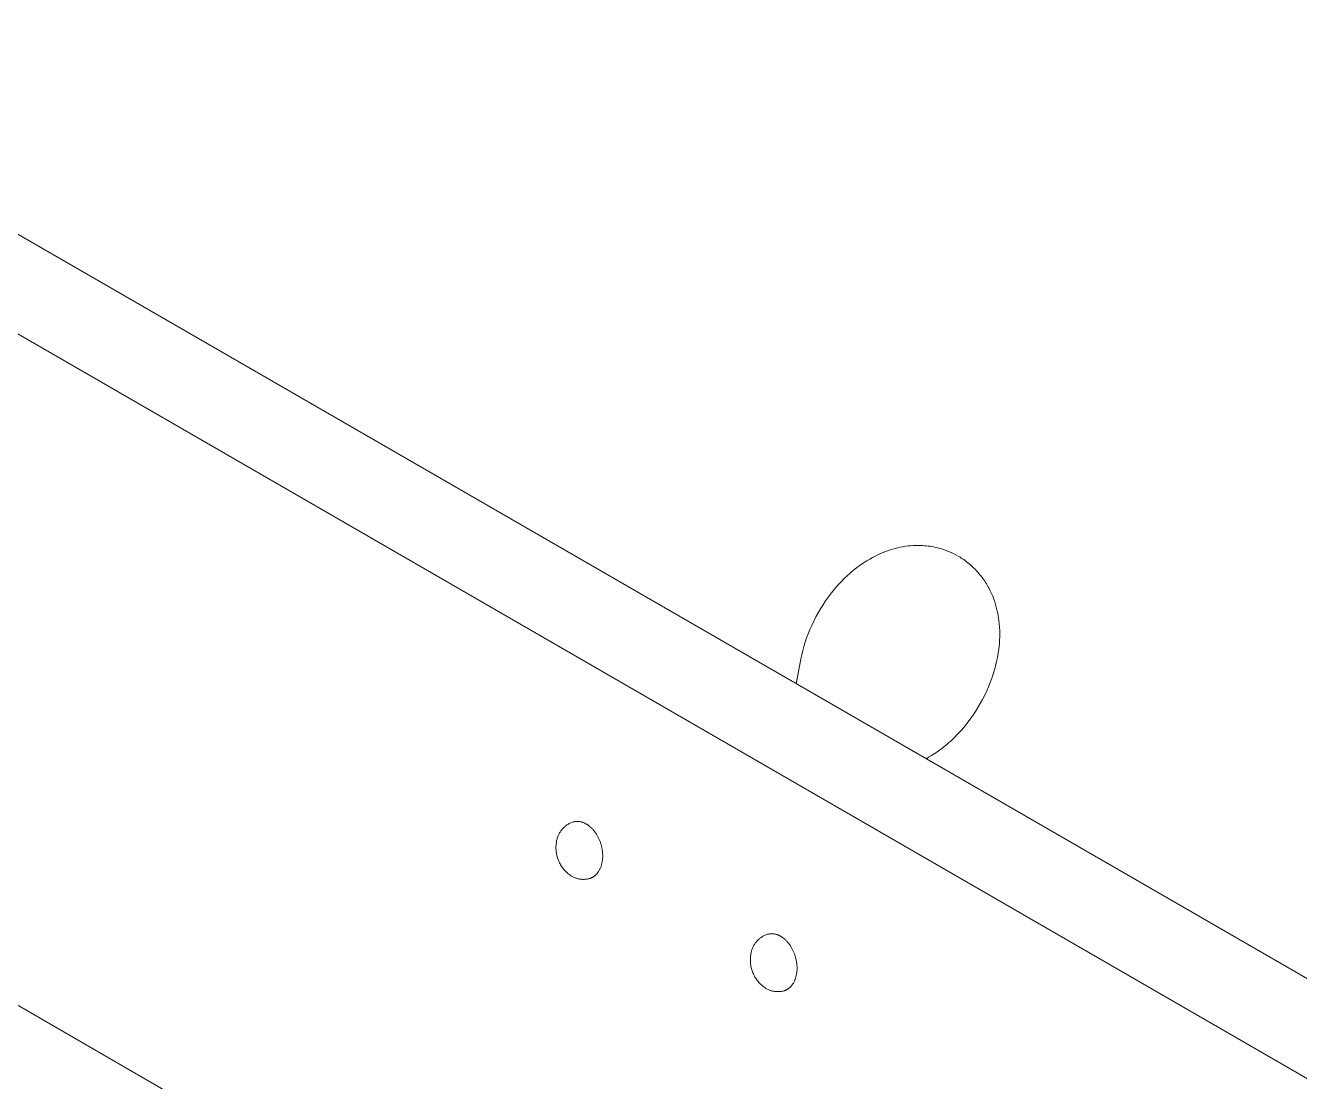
# Model space of a CAD drawing. Header units: millimetres. Extents: x -67 to 4862, y -244 to 3199.
# Drawn here: x 3990.3 to 4254.4, y 1617 to 1835.8 of the extents above; entities that cross this region are included whole.
import ezdxf

# ---------------------------------------------------------------- set-up
doc = ezdxf.new("R2010")
doc.units = ezdxf.units.MM
doc.layers.add('ZANO_R', color=7, linetype='Continuous', lineweight=0)

msp = doc.modelspace()

# ---------------------------------------------------------------- linework, layer by layer
at = {"layer": 'ZANO_R'}
for p, q in [((4546.43, 1449.91), (3447.82, 2084.19)), ((4613.24, 1432.06), (3692.76, 1963.49)), ((3649.55, 1828.64), (4570.03, 1297.2)), ((4169.17, 1727.04), (4169.64, 1727.19)), ((4169.64, 1727.19), (4170.11, 1727.34)), ((4170.11, 1727.34), (4170.63, 1727.48)), ((4170.63, 1727.48), (4171.16, 1727.61)), ((4171.16, 1727.61), (4171.68, 1727.72)), ((4171.68, 1727.72), (4172.21, 1727.82)), ((4172.21, 1727.82), (4172.75, 1727.91)), ((4172.75, 1727.91), (4173.28, 1727.98)), ((4173.28, 1727.98), (4173.82, 1728.03)), ((4173.82, 1728.03), (4174.36, 1728.07)), ((4174.36, 1728.07), (4174.84, 1728.09)), ((4174.84, 1728.09), (4175.33, 1728.09)), ((4175.33, 1728.09), (4175.81, 1728.09)), ((4175.81, 1728.09), (4176.29, 1728.07)), ((4176.29, 1728.07), (4176.68, 1728.04)), ((4176.68, 1728.04), (4177.07, 1728.01)), ((4177.07, 1728.01), (4177.46, 1727.96)), ((4177.46, 1727.96), (4177.85, 1727.91)), ((4177.85, 1727.91), (4178.24, 1727.85)), ((4178.24, 1727.85), (4178.62, 1727.78)), ((4178.62, 1727.78), (4179.01, 1727.69)), ((4179.01, 1727.69), (4179.39, 1727.61)), ((4179.39, 1727.61), (4179.93, 1727.46)), ((4179.93, 1727.46), (4180.47, 1727.3)), ((4180.47, 1727.3), (4181, 1727.12)), ((4163.63, 1724.19), (4164.19, 1724.57)), ((4164.19, 1724.57), (4164.77, 1724.93)), ((4164.77, 1724.93), (4165.35, 1725.28)), ((4165.35, 1725.28), (4165.89, 1725.58)), ((4165.89, 1725.58), (4166.44, 1725.87)), ((4166.44, 1725.87), (4166.88, 1726.09)), ((4166.88, 1726.09), (4167.33, 1726.3)), ((4167.33, 1726.3), (4167.78, 1726.5)), ((4167.78, 1726.5), (4168.24, 1726.69)), ((4168.24, 1726.69), (4168.7, 1726.87)), ((4168.7, 1726.87), (4169.17, 1727.04)), ((4181, 1727.12), (4181.53, 1726.92)), ((4181.53, 1726.92), (4182.05, 1726.7)), ((4182.05, 1726.7), (4182.56, 1726.47)), ((4182.56, 1726.47), (4183.07, 1726.22)), ((4183.07, 1726.22), (4183.56, 1725.95)), ((4183.67, 1725.89), (4184.1, 1725.63)), ((4184.1, 1725.63), (4184.53, 1725.35)), ((4184.53, 1725.35), (4184.83, 1725.15)), ((4184.83, 1725.15), (4185.12, 1724.94)), ((4185.12, 1724.94), (4185.4, 1724.73)), ((4185.4, 1724.73), (4185.68, 1724.51)), ((4185.68, 1724.51), (4185.95, 1724.29)), ((4160.05, 1721.22), (4160.78, 1721.91)), ((4160.78, 1721.91), (4161.15, 1722.24)), ((4161.15, 1722.24), (4161.53, 1722.57)), ((4161.53, 1722.57), (4161.91, 1722.89)), ((4161.91, 1722.89), (4162.29, 1723.2)), ((4162.29, 1723.2), (4162.68, 1723.5)), ((4162.68, 1723.5), (4163.08, 1723.8)), ((4163.08, 1723.8), (4163.63, 1724.19)), ((4185.95, 1724.29), (4186.22, 1724.06)), ((4186.22, 1724.06), (4186.49, 1723.83)), ((4186.49, 1723.83), (4186.75, 1723.58)), ((4186.75, 1723.58), (4187, 1723.34)), ((4187, 1723.34), (4187.25, 1723.09)), ((4187.25, 1723.09), (4187.49, 1722.83)), ((4187.49, 1722.83), (4187.73, 1722.57)), ((4187.73, 1722.57), (4187.96, 1722.3)), ((4187.96, 1722.3), (4188.19, 1722.03)), ((4188.19, 1722.03), (4188.41, 1721.75)), ((4158.03, 1719.02), (4158.68, 1719.78)), ((4158.68, 1719.78), (4159.36, 1720.51)), ((4159.36, 1720.51), (4160.05, 1721.22)), ((4188.41, 1721.75), (4188.62, 1721.47)), ((4188.62, 1721.47), (4188.82, 1721.21)), ((4188.82, 1721.21), (4189, 1720.95)), ((4189, 1720.95), (4189.18, 1720.68)), ((4189.18, 1720.68), (4189.36, 1720.41)), ((4189.36, 1720.41), (4189.53, 1720.13)), ((4189.53, 1720.13), (4189.7, 1719.86)), ((4189.7, 1719.86), (4189.86, 1719.58)), ((4189.86, 1719.58), (4190.01, 1719.29)), ((4190.01, 1719.29), (4190.16, 1719.01)), ((4155.66, 1715.81), (4156.21, 1716.64)), ((4156.21, 1716.64), (4156.79, 1717.45)), ((4156.79, 1717.45), (4157.39, 1718.24)), ((4157.39, 1718.24), (4158.03, 1719.02)), ((4190.16, 1719.01), (4190.31, 1718.72)), ((4190.31, 1718.72), (4190.45, 1718.43)), ((4190.45, 1718.43), (4190.58, 1718.14)), ((4190.58, 1718.14), (4190.71, 1717.84)), ((4190.71, 1717.84), (4190.83, 1717.55)), ((4190.83, 1717.55), (4191.07, 1716.94)), ((4191.07, 1716.94), (4191.25, 1716.41)), ((4154.17, 1713.28), (4154.64, 1714.13)), ((4154.64, 1714.13), (4155.13, 1714.97)), ((4155.13, 1714.97), (4155.66, 1715.81)), ((4191.25, 1716.41), (4191.43, 1715.87)), ((4191.43, 1715.87), (4191.58, 1715.32)), ((4191.58, 1715.32), (4191.72, 1714.77)), ((4191.72, 1714.77), (4191.85, 1714.22)), ((4191.85, 1714.22), (4191.95, 1713.66)), ((4152.94, 1710.67), (4153.32, 1711.53)), ((4153.32, 1711.53), (4153.73, 1712.41)), ((4153.73, 1712.41), (4154.17, 1713.28)), ((4191.95, 1713.66), (4192.05, 1713.1)), ((4192.05, 1713.1), (4192.13, 1712.54)), ((4192.13, 1712.54), (4192.2, 1711.84)), ((4192.2, 1711.84), (4192.26, 1711.13)), ((4151.96, 1708.04), (4152.26, 1708.92)), ((4152.26, 1708.92), (4152.59, 1709.8)), ((4152.59, 1709.8), (4152.94, 1710.67)), ((4192.26, 1711.13), (4192.29, 1710.43)), ((4192.29, 1709.12), (4192.27, 1708.51)), ((4192.29, 1710.43), (4192.3, 1709.72)), ((4192.3, 1709.72), (4192.29, 1709.12)), ((4151.26, 1705.46), (4151.47, 1706.32)), ((4151.47, 1706.32), (4151.7, 1707.18)), ((4151.7, 1707.18), (4151.96, 1708.04)), ((4192.11, 1706.7), (4191.99, 1705.8)), ((4192.16, 1707.16), (4192.11, 1706.7)), ((4192.21, 1707.61), (4192.16, 1707.16)), ((4192.24, 1708.06), (4192.21, 1707.61)), ((4192.27, 1708.51), (4192.24, 1708.06)), ((4150.1, 1699.45), (4151.08, 1704.56)), ((4151.08, 1704.58), (4151.26, 1705.46)), ((4191.65, 1704.02), (4191.44, 1703.16)), ((4191.83, 1704.9), (4191.65, 1704.02)), ((4191.99, 1705.8), (4191.83, 1704.9)), ((4190.95, 1701.44), (4190.65, 1700.56)), ((4191.21, 1702.3), (4190.95, 1701.44)), ((4191.44, 1703.16), (4191.21, 1702.3)), ((4189.97, 1698.81), (4189.6, 1697.95)), ((4190.32, 1699.68), (4189.97, 1698.81)), ((4190.65, 1700.56), (4190.32, 1699.68)), ((4188.74, 1696.2), (4188.27, 1695.35)), ((4189.18, 1697.07), (4188.74, 1696.2)), ((4189.6, 1697.95), (4189.18, 1697.07)), ((4186.7, 1692.84), (4186.12, 1692.03)), ((4187.25, 1693.67), (4186.7, 1692.84)), ((4187.78, 1694.51), (4187.25, 1693.67)), ((4188.27, 1695.35), (4187.78, 1694.51)), ((4184.89, 1690.46), (4184.23, 1689.7)), ((4185.52, 1691.24), (4184.89, 1690.46)), ((4186.12, 1692.03), (4185.52, 1691.24)), ((4182.13, 1687.57), (4181.76, 1687.24)), ((4182.86, 1688.26), (4182.13, 1687.57)), ((4183.56, 1688.97), (4182.86, 1688.26)), ((4184.23, 1689.7), (4183.56, 1688.97)), ((4178.72, 1684.91), (4178.14, 1684.55)), ((4179.28, 1685.29), (4178.72, 1684.91)), ((4179.83, 1685.68), (4179.28, 1685.29)), ((4180.23, 1685.98), (4179.83, 1685.68)), ((4180.62, 1686.28), (4180.23, 1685.98)), ((4181, 1686.59), (4180.62, 1686.28)), ((4181.38, 1686.91), (4181, 1686.59)), ((4181.76, 1687.24), (4181.38, 1686.91)), ((4177.56, 1684.2), (4177.03, 1683.9)), ((4178.14, 1684.55), (4177.56, 1684.2)), ((4101.34, 1668.96), (4101.45, 1669.1)), ((4101.45, 1669.1), (4101.56, 1669.24)), ((4101.56, 1669.24), (4101.67, 1669.37)), ((4101.67, 1669.37), (4101.79, 1669.5)), ((4101.79, 1669.5), (4101.92, 1669.62)), ((4101.92, 1669.62), (4102.04, 1669.74)), ((4102.04, 1669.74), (4102.18, 1669.86)), ((4102.18, 1669.86), (4102.31, 1669.97)), ((4102.31, 1669.97), (4102.45, 1670.07)), ((4102.45, 1670.07), (4102.59, 1670.17)), ((4102.59, 1670.17), (4102.74, 1670.27)), ((4102.74, 1670.27), (4102.89, 1670.36)), ((4102.89, 1670.36), (4103.04, 1670.45)), ((4103.04, 1670.45), (4103.2, 1670.53)), ((4103.2, 1670.53), (4103.36, 1670.6)), ((4103.36, 1670.6), (4103.52, 1670.67)), ((4103.52, 1670.67), (4103.68, 1670.73)), ((4103.68, 1670.73), (4103.85, 1670.79)), ((4103.96, 1670.82), (4103.85, 1670.79)), ((4104.08, 1670.84), (4103.96, 1670.82)), ((4104.2, 1670.86), (4104.08, 1670.84)), ((4104.31, 1670.88), (4104.2, 1670.86)), ((4104.43, 1670.89), (4104.31, 1670.88)), ((4104.55, 1670.9), (4104.43, 1670.89)), ((4104.67, 1670.9), (4104.55, 1670.9)), ((4104.79, 1670.9), (4104.67, 1670.9)), ((4104.91, 1670.9), (4104.79, 1670.9)), ((4105.03, 1670.89), (4104.91, 1670.9)), ((4105.14, 1670.88), (4105.03, 1670.89)), ((4105.26, 1670.86), (4105.14, 1670.88)), ((4105.38, 1670.84), (4105.26, 1670.86)), ((4105.5, 1670.82), (4105.38, 1670.84)), ((4105.61, 1670.79), (4105.5, 1670.82)), ((4105.73, 1670.76), (4105.61, 1670.79)), ((4105.84, 1670.72), (4105.73, 1670.76)), ((4105.95, 1670.68), (4105.84, 1670.72)), ((4106.06, 1670.64), (4105.95, 1670.68)), ((4106.17, 1670.59), (4106.06, 1670.64)), ((4106.28, 1670.54), (4106.17, 1670.59)), ((4106.39, 1670.49), (4106.28, 1670.54)), ((4106.49, 1670.43), (4106.39, 1670.49)), ((4106.59, 1670.37), (4106.49, 1670.43)), ((4106.69, 1670.31), (4106.59, 1670.37)), ((4106.78, 1670.25), (4106.69, 1670.31)), ((4106.88, 1670.19), (4106.78, 1670.25)), ((4106.98, 1670.12), (4106.88, 1670.19)), ((4107.07, 1670.05), (4106.98, 1670.12)), ((4107.17, 1669.98), (4107.07, 1670.05)), ((4107.26, 1669.9), (4107.17, 1669.98)), ((4107.36, 1669.82), (4107.26, 1669.9)), ((4107.46, 1669.74), (4107.36, 1669.82)), ((4107.55, 1669.65), (4107.46, 1669.74)), ((4107.64, 1669.56), (4107.55, 1669.65)), ((4107.74, 1669.47), (4107.64, 1669.56)), ((4107.83, 1669.38), (4107.74, 1669.47)), ((4107.93, 1669.28), (4107.83, 1669.38)), ((4108.02, 1669.17), (4107.93, 1669.28)), ((4108.11, 1669.07), (4108.02, 1669.17)), ((4108.2, 1668.96), (4108.11, 1669.07)), ((4100.35, 1666.25), (4100.39, 1666.49)), ((4100.39, 1666.49), (4100.43, 1666.72)), ((4100.43, 1666.72), (4100.45, 1666.89)), ((4100.45, 1666.89), (4100.49, 1667.06)), ((4100.49, 1667.06), (4100.53, 1667.23)), ((4100.53, 1667.23), (4100.58, 1667.4)), ((4100.58, 1667.4), (4100.63, 1667.57)), ((4100.63, 1667.57), (4100.69, 1667.74)), ((4100.69, 1667.74), (4100.75, 1667.9)), ((4100.75, 1667.9), (4100.82, 1668.06)), ((4100.82, 1668.06), (4100.89, 1668.22)), ((4100.89, 1668.22), (4100.97, 1668.37)), ((4100.97, 1668.37), (4101.06, 1668.53)), ((4101.06, 1668.53), (4101.15, 1668.67)), ((4101.15, 1668.67), (4101.24, 1668.82)), ((4101.24, 1668.82), (4101.34, 1668.96)), ((4108.29, 1668.85), (4108.2, 1668.96)), ((4108.37, 1668.73), (4108.29, 1668.85)), ((4108.46, 1668.62), (4108.37, 1668.73)), ((4108.54, 1668.49), (4108.46, 1668.62)), ((4108.62, 1668.37), (4108.54, 1668.49)), ((4108.71, 1668.25), (4108.62, 1668.37)), ((4108.78, 1668.12), (4108.71, 1668.25)), ((4108.86, 1667.99), (4108.78, 1668.12)), ((4108.94, 1667.85), (4108.86, 1667.99)), ((4109.01, 1667.72), (4108.94, 1667.85)), ((4109.08, 1667.58), (4109.01, 1667.72)), ((4109.15, 1667.44), (4109.08, 1667.58)), ((4109.21, 1667.3), (4109.15, 1667.44)), ((4109.28, 1667.16), (4109.21, 1667.3)), ((4109.34, 1667.01), (4109.28, 1667.16)), ((4109.4, 1666.87), (4109.34, 1667.01)), ((4109.45, 1666.72), (4109.4, 1666.87)), ((4109.51, 1666.57), (4109.45, 1666.72)), ((4109.56, 1666.42), (4109.51, 1666.57)), ((4109.61, 1666.27), (4109.56, 1666.42)), ((4100.31, 1665.78), (4100.33, 1666.02)), ((4100.31, 1665.55), (4100.31, 1665.78)), ((4100.31, 1665.31), (4100.31, 1665.55)), ((4100.32, 1665.07), (4100.31, 1665.31)), ((4100.33, 1664.84), (4100.32, 1665.07)), ((4100.33, 1666.02), (4100.35, 1666.25)), ((4100.36, 1664.6), (4100.33, 1664.84)), ((4100.39, 1664.37), (4100.36, 1664.6)), ((4100.43, 1664.13), (4100.39, 1664.37)), ((4100.48, 1663.9), (4100.43, 1664.13)), ((4100.54, 1663.67), (4100.48, 1663.9)), ((4109.65, 1666.12), (4109.61, 1666.27)), ((4109.7, 1665.97), (4109.65, 1666.12)), ((4109.73, 1665.82), (4109.7, 1665.97)), ((4109.77, 1665.67), (4109.73, 1665.82)), ((4109.81, 1665.52), (4109.77, 1665.67)), ((4109.84, 1665.36), (4109.81, 1665.52)), ((4109.87, 1665.21), (4109.84, 1665.36)), ((4109.89, 1665.06), (4109.87, 1665.21)), ((4109.91, 1664.91), (4109.89, 1665.06)), ((4109.93, 1664.76), (4109.91, 1664.91)), ((4109.95, 1664.61), (4109.93, 1664.76)), ((4109.96, 1664.47), (4109.95, 1664.61)), ((4109.98, 1664.32), (4109.96, 1664.47)), ((4109.98, 1664.17), (4109.98, 1664.32)), ((4109.99, 1664.03), (4109.98, 1664.17)), ((4109.99, 1663.89), (4109.99, 1664.03)), ((4109.99, 1663.75), (4109.99, 1663.89)), ((4109.99, 1663.61), (4109.99, 1663.75)), ((4100.6, 1663.45), (4100.54, 1663.67)), ((4100.67, 1663.22), (4100.6, 1663.45)), ((4100.75, 1663), (4100.67, 1663.22)), ((4100.84, 1662.78), (4100.75, 1663)), ((4100.94, 1662.56), (4100.84, 1662.78)), ((4101.04, 1662.35), (4100.94, 1662.56)), ((4101.15, 1662.14), (4101.04, 1662.35)), ((4101.26, 1661.93), (4101.15, 1662.14)), ((4101.39, 1661.73), (4101.26, 1661.93)), ((4101.52, 1661.53), (4101.39, 1661.73)), ((4101.65, 1661.34), (4101.52, 1661.53)), ((4101.8, 1661.15), (4101.65, 1661.34)), ((4101.95, 1660.97), (4101.8, 1661.15)), ((4109.43, 1661.05), (4109.49, 1661.18)), ((4109.49, 1661.18), (4109.54, 1661.32)), ((4109.54, 1661.32), (4109.6, 1661.45)), ((4109.6, 1661.45), (4109.65, 1661.59)), ((4109.65, 1661.59), (4109.69, 1661.73)), ((4109.69, 1661.73), (4109.74, 1661.87)), ((4109.74, 1661.87), (4109.77, 1662.01)), ((4109.77, 1662.01), (4109.81, 1662.15)), ((4109.81, 1662.15), (4109.84, 1662.3)), ((4109.84, 1662.3), (4109.87, 1662.44)), ((4109.87, 1662.44), (4109.89, 1662.56)), ((4109.89, 1662.56), (4109.91, 1662.68)), ((4109.91, 1662.68), (4109.93, 1662.81)), ((4109.93, 1662.81), (4109.95, 1662.94)), ((4109.95, 1662.94), (4109.96, 1663.07)), ((4109.96, 1663.07), (4109.97, 1663.2)), ((4109.97, 1663.2), (4109.98, 1663.33)), ((4109.98, 1663.33), (4109.99, 1663.47)), ((4109.99, 1663.47), (4109.99, 1663.61)), ((4102.1, 1660.79), (4101.95, 1660.97)), ((4102.27, 1660.62), (4102.1, 1660.79)), ((4102.43, 1660.45), (4102.27, 1660.62)), ((4102.61, 1660.29), (4102.43, 1660.45)), ((4102.79, 1660.14), (4102.61, 1660.29)), ((4102.97, 1659.99), (4102.79, 1660.14)), ((4103.16, 1659.85), (4102.97, 1659.99)), ((4103.35, 1659.71), (4103.16, 1659.85)), ((4103.55, 1659.58), (4103.35, 1659.71)), ((4103.69, 1659.5), (4103.55, 1659.58)), ((4103.83, 1659.43), (4103.69, 1659.5)), ((4103.97, 1659.35), (4103.83, 1659.43)), ((4104.12, 1659.29), (4103.97, 1659.35)), ((4104.27, 1659.23), (4104.12, 1659.29)), ((4104.42, 1659.17), (4104.27, 1659.23)), ((4104.57, 1659.12), (4104.42, 1659.17)), ((4104.73, 1659.07), (4104.57, 1659.12)), ((4104.88, 1659.03), (4104.73, 1659.07)), ((4105.04, 1659), (4104.88, 1659.03)), ((4105.2, 1658.97), (4105.04, 1659)), ((4105.35, 1658.94), (4105.2, 1658.97)), ((4105.51, 1658.92), (4105.35, 1658.94)), ((4105.67, 1658.91), (4105.51, 1658.92)), ((4105.83, 1658.9), (4105.67, 1658.91)), ((4105.99, 1658.9), (4105.83, 1658.9)), ((4106.15, 1658.9), (4105.99, 1658.9)), ((4106.31, 1658.91), (4106.15, 1658.9)), ((4106.47, 1658.92), (4106.31, 1658.91)), ((4106.63, 1658.94), (4106.47, 1658.92)), ((4106.79, 1658.97), (4106.63, 1658.94)), ((4106.95, 1658.99), (4106.79, 1658.97)), ((4107.11, 1659.03), (4106.95, 1658.99)), ((4107.26, 1659.07), (4107.11, 1659.03)), ((4107.26, 1659.07), (4107.33, 1659.09)), ((4107.33, 1659.09), (4107.39, 1659.11)), ((4107.39, 1659.11), (4107.45, 1659.13)), ((4107.45, 1659.13), (4107.51, 1659.15)), ((4107.51, 1659.15), (4107.57, 1659.18)), ((4107.57, 1659.18), (4107.63, 1659.2)), ((4107.63, 1659.2), (4107.69, 1659.23)), ((4107.69, 1659.23), (4107.75, 1659.26)), ((4107.75, 1659.26), (4107.81, 1659.29)), ((4107.81, 1659.29), (4107.87, 1659.32)), ((4107.87, 1659.32), (4107.93, 1659.35)), ((4107.93, 1659.35), (4107.98, 1659.39)), ((4107.98, 1659.39), (4108.04, 1659.42)), ((4108.04, 1659.42), (4108.1, 1659.46)), ((4108.1, 1659.46), (4108.15, 1659.5)), ((4108.15, 1659.5), (4108.21, 1659.54)), ((4108.21, 1659.54), (4108.26, 1659.58)), ((4108.26, 1659.58), (4108.32, 1659.62)), ((4108.32, 1659.62), (4108.37, 1659.66)), ((4108.37, 1659.66), (4108.42, 1659.7)), ((4108.42, 1659.7), (4108.47, 1659.75)), ((4108.47, 1659.75), (4108.52, 1659.79)), ((4108.52, 1659.79), (4108.57, 1659.84)), ((4108.57, 1659.84), (4108.62, 1659.89)), ((4108.62, 1659.89), (4108.67, 1659.94)), ((4108.67, 1659.94), (4108.72, 1659.99)), ((4108.72, 1659.99), (4108.76, 1660.04)), ((4108.76, 1660.04), (4108.81, 1660.09)), ((4108.81, 1660.09), (4108.86, 1660.15)), ((4108.86, 1660.15), (4108.9, 1660.2)), ((4108.9, 1660.2), (4108.94, 1660.26)), ((4108.94, 1660.26), (4108.99, 1660.31)), ((4108.99, 1660.31), (4109.07, 1660.43)), ((4109.07, 1660.43), (4109.15, 1660.55)), ((4109.15, 1660.55), (4109.22, 1660.67)), ((4109.22, 1660.67), (4109.29, 1660.8)), ((4109.29, 1660.8), (4109.36, 1660.92)), ((4109.36, 1660.92), (4109.43, 1661.05)), ((4141.26, 1645.11), (4141.35, 1645.26)), ((4141.35, 1645.26), (4141.44, 1645.41)), ((4141.44, 1645.41), (4141.53, 1645.56)), ((4141.53, 1645.56), (4141.63, 1645.7)), ((4141.63, 1645.7), (4141.74, 1645.84)), ((4141.74, 1645.84), (4141.85, 1645.98)), ((4141.85, 1645.98), (4141.96, 1646.11)), ((4141.96, 1646.11), (4142.08, 1646.24)), ((4142.08, 1646.24), (4142.21, 1646.36)), ((4142.21, 1646.36), (4142.33, 1646.48)), ((4142.33, 1646.48), (4142.47, 1646.6)), ((4142.47, 1646.6), (4142.6, 1646.71)), ((4142.6, 1646.71), (4142.74, 1646.81)), ((4142.74, 1646.81), (4142.88, 1646.91)), ((4142.88, 1646.91), (4143.03, 1647.01)), ((4143.03, 1647.01), (4143.18, 1647.1)), ((4143.18, 1647.1), (4143.33, 1647.18)), ((4143.33, 1647.18), (4143.49, 1647.26)), ((4143.49, 1647.26), (4143.65, 1647.34)), ((4143.65, 1647.34), (4143.81, 1647.41)), ((4143.81, 1647.41), (4143.97, 1647.47)), ((4143.97, 1647.47), (4144.13, 1647.53)), ((4144.13, 1647.53), (4144.25, 1647.56)), ((4144.25, 1647.56), (4144.37, 1647.58)), ((4144.37, 1647.58), (4144.48, 1647.6)), ((4144.48, 1647.6), (4144.6, 1647.62)), ((4144.6, 1647.62), (4144.72, 1647.63)), ((4144.72, 1647.63), (4144.84, 1647.64)), ((4144.84, 1647.64), (4144.96, 1647.64)), ((4144.96, 1647.64), (4145.08, 1647.64)), ((4145.08, 1647.64), (4145.2, 1647.64)), ((4145.2, 1647.64), (4145.31, 1647.63)), ((4145.31, 1647.63), (4145.43, 1647.62)), ((4145.43, 1647.62), (4145.55, 1647.6)), ((4145.55, 1647.6), (4145.67, 1647.58)), ((4145.67, 1647.58), (4145.78, 1647.56)), ((4145.78, 1647.56), (4145.9, 1647.53)), ((4145.9, 1647.53), (4146.02, 1647.5)), ((4146.02, 1647.5), (4146.13, 1647.46)), ((4146.13, 1647.46), (4146.24, 1647.42)), ((4146.24, 1647.42), (4146.35, 1647.38)), ((4146.35, 1647.38), (4146.46, 1647.33)), ((4146.46, 1647.33), (4146.57, 1647.28)), ((4146.57, 1647.28), (4146.67, 1647.23)), ((4146.67, 1647.23), (4146.78, 1647.17)), ((4146.78, 1647.17), (4146.88, 1647.11)), ((4146.88, 1647.11), (4146.98, 1647.05)), ((4146.98, 1647.05), (4147.07, 1646.99)), ((4147.07, 1646.99), (4147.17, 1646.93)), ((4147.17, 1646.93), (4147.26, 1646.86)), ((4147.26, 1646.86), (4147.36, 1646.79)), ((4147.36, 1646.79), (4147.46, 1646.72)), ((4147.46, 1646.72), (4147.55, 1646.64)), ((4147.55, 1646.64), (4147.65, 1646.56)), ((4147.65, 1646.56), (4147.74, 1646.48)), ((4147.74, 1646.48), (4147.84, 1646.39)), ((4147.84, 1646.39), (4147.93, 1646.3)), ((4147.93, 1646.3), (4148.03, 1646.21)), ((4148.03, 1646.21), (4148.12, 1646.11)), ((4148.12, 1646.11), (4148.21, 1646.02)), ((4148.21, 1646.02), (4148.31, 1645.91)), ((4148.31, 1645.91), (4148.4, 1645.81)), ((4148.4, 1645.81), (4148.49, 1645.7)), ((4148.49, 1645.7), (4148.57, 1645.59)), ((4148.57, 1645.59), (4148.66, 1645.47)), ((4148.66, 1645.47), (4148.75, 1645.35)), ((4148.75, 1645.35), (4148.83, 1645.23)), ((4140.6, 1642.52), (4140.62, 1642.76)), ((4140.62, 1642.76), (4140.64, 1642.99)), ((4140.64, 1642.99), (4140.67, 1643.23)), ((4140.67, 1643.23), (4140.71, 1643.46)), ((4140.71, 1643.46), (4140.74, 1643.63)), ((4140.74, 1643.63), (4140.78, 1643.8)), ((4140.78, 1643.8), (4140.82, 1643.97)), ((4140.82, 1643.97), (4140.86, 1644.14)), ((4140.86, 1644.14), (4140.92, 1644.31)), ((4140.92, 1644.31), (4140.97, 1644.47)), ((4140.97, 1644.47), (4141.04, 1644.64)), ((4141.04, 1644.64), (4141.11, 1644.8)), ((4141.11, 1644.8), (4141.18, 1644.96)), ((4141.18, 1644.96), (4141.26, 1645.11)), ((4148.83, 1645.23), (4148.91, 1645.11)), ((4148.91, 1645.11), (4148.99, 1644.98)), ((4148.99, 1644.98), (4149.07, 1644.86)), ((4149.07, 1644.86), (4149.15, 1644.73)), ((4149.15, 1644.73), (4149.23, 1644.59)), ((4149.23, 1644.59), (4149.3, 1644.46)), ((4149.3, 1644.46), (4149.37, 1644.32)), ((4149.37, 1644.32), (4149.44, 1644.18)), ((4149.44, 1644.18), (4149.5, 1644.04)), ((4149.5, 1644.04), (4149.57, 1643.9)), ((4149.57, 1643.9), (4149.63, 1643.75)), ((4149.63, 1643.75), (4149.69, 1643.61)), ((4149.69, 1643.61), (4149.74, 1643.46)), ((4149.74, 1643.46), (4149.8, 1643.31)), ((4149.8, 1643.31), (4149.85, 1643.16)), ((4149.85, 1643.16), (4149.9, 1643.01)), ((4149.9, 1643.01), (4149.94, 1642.86)), ((4149.94, 1642.86), (4149.98, 1642.71)), ((4149.98, 1642.71), (4150.02, 1642.56)), ((4140.6, 1642.28), (4140.6, 1642.52)), ((4140.6, 1642.05), (4140.6, 1642.28)), ((4140.61, 1641.81), (4140.6, 1642.05)), ((4140.62, 1641.58), (4140.61, 1641.81)), ((4140.65, 1641.34), (4140.62, 1641.58)), ((4140.68, 1641.11), (4140.65, 1641.34)), ((4140.72, 1640.87), (4140.68, 1641.11)), ((4140.77, 1640.64), (4140.72, 1640.87)), ((4140.83, 1640.41), (4140.77, 1640.64)), ((4140.89, 1640.18), (4140.83, 1640.41)), ((4140.96, 1639.96), (4140.89, 1640.18)), ((4150.02, 1642.56), (4150.06, 1642.41)), ((4150.06, 1642.41), (4150.09, 1642.26)), ((4150.09, 1642.26), (4150.13, 1642.1)), ((4150.13, 1642.1), (4150.15, 1641.95)), ((4150.15, 1641.95), (4150.18, 1641.8)), ((4150.18, 1641.8), (4150.2, 1641.65)), ((4150.2, 1641.65), (4150.22, 1641.5)), ((4150.22, 1641.5), (4150.24, 1641.35)), ((4150.24, 1641.35), (4150.25, 1641.21)), ((4150.25, 1641.21), (4150.26, 1641.06)), ((4150.26, 1641.06), (4150.27, 1640.91)), ((4150.27, 1640.07), (4150.26, 1639.94)), ((4150.27, 1640.91), (4150.28, 1640.77)), ((4150.28, 1640.21), (4150.27, 1640.07)), ((4150.28, 1640.77), (4150.28, 1640.63)), ((4150.28, 1640.63), (4150.28, 1640.49)), ((4150.28, 1640.49), (4150.28, 1640.35)), ((4150.28, 1640.35), (4150.28, 1640.21)), ((4141.04, 1639.74), (4140.96, 1639.96)), ((4141.13, 1639.52), (4141.04, 1639.74)), ((4141.22, 1639.3), (4141.13, 1639.52)), ((4141.33, 1639.09), (4141.22, 1639.3)), ((4141.44, 1638.88), (4141.33, 1639.09)), ((4141.55, 1638.67), (4141.44, 1638.88)), ((4141.68, 1638.47), (4141.55, 1638.67)), ((4141.81, 1638.27), (4141.68, 1638.47)), ((4141.94, 1638.08), (4141.81, 1638.27)), ((4142.09, 1637.89), (4141.94, 1638.08)), ((4142.24, 1637.71), (4142.09, 1637.89)), ((4142.39, 1637.53), (4142.24, 1637.71)), ((4142.55, 1637.36), (4142.39, 1637.53)), ((4142.72, 1637.19), (4142.55, 1637.36)), ((4149.51, 1637.41), (4149.44, 1637.29)), ((4149.58, 1637.53), (4149.51, 1637.41)), ((4149.65, 1637.66), (4149.58, 1637.53)), ((4149.72, 1637.79), (4149.65, 1637.66)), ((4149.78, 1637.92), (4149.72, 1637.79)), ((4149.83, 1638.06), (4149.78, 1637.92)), ((4149.89, 1638.19), (4149.83, 1638.06)), ((4149.94, 1638.33), (4149.89, 1638.19)), ((4149.98, 1638.47), (4149.94, 1638.33)), ((4150.02, 1638.61), (4149.98, 1638.47)), ((4150.06, 1638.75), (4150.02, 1638.61)), ((4150.1, 1638.89), (4150.06, 1638.75)), ((4150.13, 1639.03), (4150.1, 1638.89)), ((4150.16, 1639.18), (4150.13, 1639.03)), ((4150.18, 1639.3), (4150.16, 1639.18)), ((4150.2, 1639.42), (4150.18, 1639.3)), ((4150.22, 1639.55), (4150.2, 1639.42)), ((4150.24, 1639.68), (4150.22, 1639.55)), ((4150.25, 1639.81), (4150.24, 1639.68)), ((4150.26, 1639.94), (4150.25, 1639.81)), ((4142.9, 1637.03), (4142.72, 1637.19)), ((4143.07, 1636.88), (4142.9, 1637.03)), ((4143.26, 1636.73), (4143.07, 1636.88)), ((4143.45, 1636.59), (4143.26, 1636.73)), ((4143.64, 1636.45), (4143.45, 1636.59)), ((4143.84, 1636.32), (4143.64, 1636.45)), ((4143.98, 1636.24), (4143.84, 1636.32)), ((4144.12, 1636.16), (4143.98, 1636.24)), ((4144.26, 1636.09), (4144.12, 1636.16)), ((4144.41, 1636.03), (4144.26, 1636.09)), ((4144.56, 1635.97), (4144.41, 1636.03)), ((4144.71, 1635.91), (4144.56, 1635.97)), ((4144.86, 1635.86), (4144.71, 1635.91)), ((4145.01, 1635.81), (4144.86, 1635.86)), ((4145.17, 1635.77), (4145.01, 1635.81)), ((4145.33, 1635.74), (4145.17, 1635.77)), ((4145.48, 1635.71), (4145.33, 1635.74)), ((4145.64, 1635.68), (4145.48, 1635.71)), ((4145.8, 1635.66), (4145.64, 1635.68)), ((4145.96, 1635.65), (4145.8, 1635.66)), ((4146.12, 1635.64), (4145.96, 1635.65)), ((4146.28, 1635.64), (4146.12, 1635.64)), ((4146.44, 1635.64), (4146.28, 1635.64)), ((4146.6, 1635.65), (4146.44, 1635.64)), ((4146.76, 1635.66), (4146.6, 1635.65)), ((4146.92, 1635.68), (4146.76, 1635.66)), ((4147.08, 1635.7), (4146.92, 1635.68)), ((4147.24, 1635.73), (4147.08, 1635.7)), ((4147.4, 1635.77), (4147.24, 1635.73)), ((4147.55, 1635.81), (4147.4, 1635.77)), ((4147.61, 1635.83), (4147.55, 1635.81)), ((4147.68, 1635.85), (4147.61, 1635.83)), ((4147.74, 1635.87), (4147.68, 1635.85)), ((4147.8, 1635.89), (4147.74, 1635.87)), ((4147.86, 1635.92), (4147.8, 1635.89)), ((4147.92, 1635.94), (4147.86, 1635.92)), ((4147.98, 1635.97), (4147.92, 1635.94)), ((4148.04, 1636), (4147.98, 1635.97)), ((4148.1, 1636.03), (4148.04, 1636)), ((4148.16, 1636.06), (4148.1, 1636.03)), ((4148.22, 1636.09), (4148.16, 1636.06)), ((4148.27, 1636.13), (4148.22, 1636.09)), ((4148.33, 1636.16), (4148.27, 1636.13)), ((4148.39, 1636.2), (4148.33, 1636.16)), ((4148.44, 1636.24), (4148.39, 1636.2)), ((4148.5, 1636.27), (4148.44, 1636.24)), ((4148.55, 1636.31), (4148.5, 1636.27)), ((4148.6, 1636.36), (4148.55, 1636.31)), ((4148.66, 1636.4), (4148.6, 1636.36)), ((4148.71, 1636.44), (4148.66, 1636.4)), ((4148.76, 1636.49), (4148.71, 1636.44)), ((4148.81, 1636.53), (4148.76, 1636.49)), ((4148.86, 1636.58), (4148.81, 1636.53)), ((4148.91, 1636.63), (4148.86, 1636.58)), ((4148.96, 1636.68), (4148.91, 1636.63)), ((4149.01, 1636.73), (4148.96, 1636.68)), ((4149.05, 1636.78), (4149.01, 1636.73)), ((4149.1, 1636.83), (4149.05, 1636.78)), ((4149.14, 1636.89), (4149.1, 1636.83)), ((4149.19, 1636.94), (4149.14, 1636.89)), ((4149.23, 1637), (4149.19, 1636.94)), ((4149.27, 1637.05), (4149.23, 1637)), ((4149.36, 1637.17), (4149.27, 1637.05)), ((4149.44, 1637.29), (4149.36, 1637.17))]:
    msp.add_line(p, q, dxfattribs=at)

doc.saveas('drawing.dxf')
